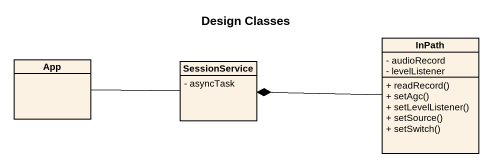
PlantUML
@startuml
title Design Classes
hide circle
hide empty members
skinparam classAttributeIconSize 0
class App
class SessionService {
  - asyncTask
}
class InPath {
  - audioRecord
  - levelListener
  + readRecord()
  + setAgc()
  + setLevelListener()
  + setSource()
  + setSwitch()
}
App -right- SessionService
InPath -left-* SessionService
@enduml
